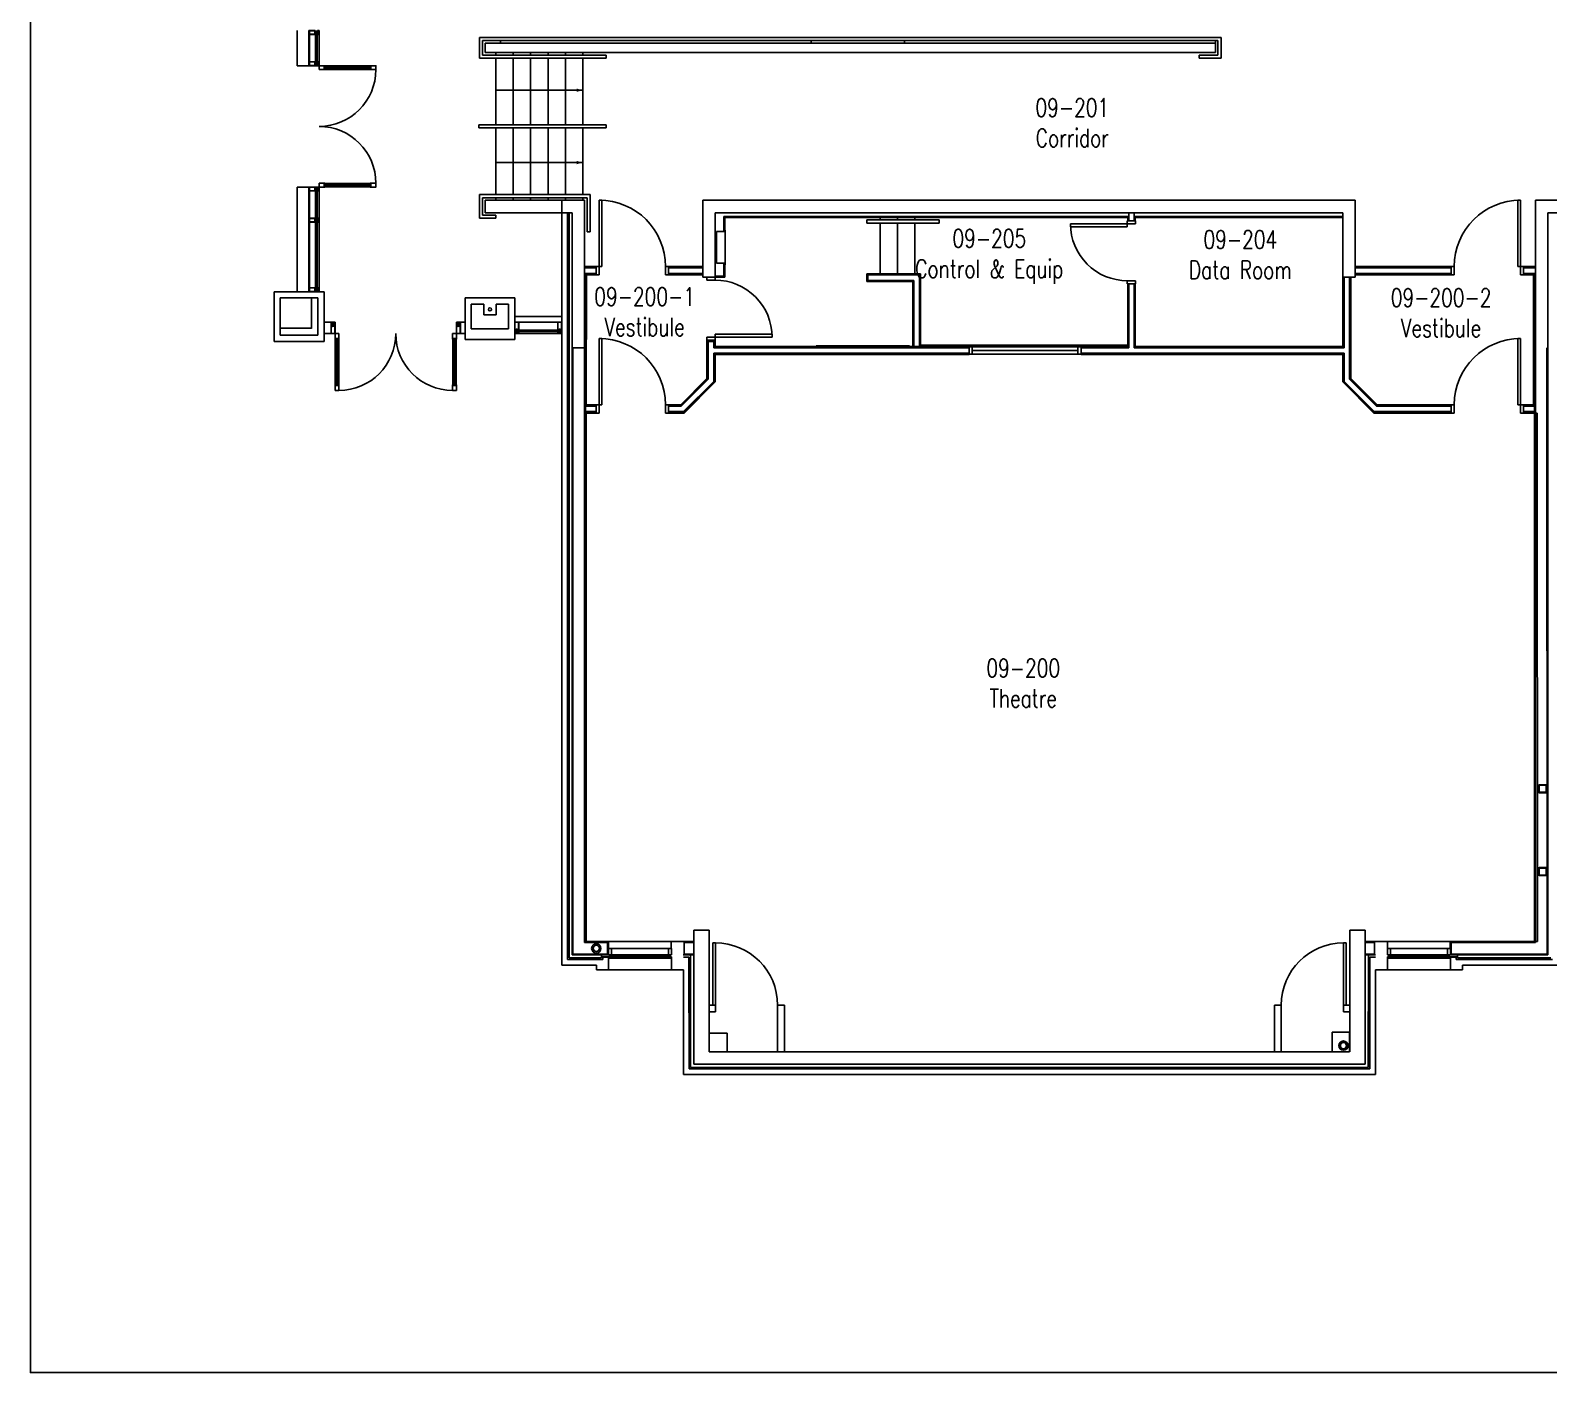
# Model space of a CAD drawing. Extents: x 11182 to 734459, y -1391328 to 152085.
# Drawn here: x 185465 to 209883, y -964525 to -942937 of the extents above; entities that cross this region are included whole.
import ezdxf
from ezdxf.enums import TextEntityAlignment as Align

# ---------------------------------------------------------------- set-up
doc = ezdxf.new("R2010")
doc.units = 0
doc.header["$LTSCALE"] = 500
doc.header["$MEASUREMENT"] = 0
doc.layers.get('0').update_dxf_attribs({"linetype": 'CONTINUOUS'})
doc.layers.add('0_Defpoints', color=106, linetype='CONTINUOUS', plot=False)
for name, color, linetype in [('0_room_data', 7, 'CONTINUOUS'), ('1_Wall_Exist', 251, 'CONTINUOUS'), ('3_Text', 7, 'CONTINUOUS')]:
    doc.layers.add(name, color=color, linetype=linetype)
doc.styles.add('1_200', font='simplex.shx', dxfattribs={"width": 0.75, "height": 460})

# ---------------------------------------------------------------- blocks, each defined once
blk = doc.blocks.new('room_data')
at = {"layer": '3_Text', "style": '1_200', "width": 0.75}
for tag, p in [('ROOMNUM', (0, 0)), ('ROOMUSE', (0, -575))]:
    blk.add_attdef(tag, text='', height=345, dxfattribs=at).set_placement(p, align=Align.MIDDLE_CENTER)
blk = doc.blocks.new('2-door')
for p, q in [((805, 974), (109, 974)), ((109, 953), (805, 953)), ((109, 946), (805, 946)), ((109, 944), (805, 944)), ((109, 937), (805, 937)), ((109, 916), (805, 916)), ((109, -916), (805, -916)), ((109, -937), (805, -937)), ((109, -944), (805, -944)), ((109, -946), (805, -946)), ((109, -953), (805, -953)), ((805, -974), (109, -974))]:
    blk.add_line(p, q)
for points in [[(0, 914), (91, 914), (91, 976), (0, 976)], [(81, 916), (109, 916), (109, 974), (81, 974)], [(96, 937), (109, 937), (109, 953), (96, 953)], [(805, 916), (833, 916), (833, 974), (805, 974)], [(818, 937), (805, 937), (805, 953), (818, 953)], [(823, 914), (914, 914), (914, 976), (823, 976)], [(0, -914), (91, -914), (91, -976), (0, -976)], [(81, -916), (109, -916), (109, -974), (81, -974)], [(96, -937), (109, -937), (109, -953), (96, -953)], [(805, -916), (833, -916), (833, -974), (805, -974)], [(818, -937), (805, -937), (805, -953), (818, -953)], [(823, -914), (914, -914), (914, -976), (823, -976)]]:
    blk.add_lwpolyline(points, close=True)
for centre, start, end in [((0, 914), 270, 0), ((0, -914), 0, 90)]:
    blk.add_arc(centre, 914, start, end)
blk = doc.blocks.new('4-CURTAIN-WALL')
for p, q in [((1.25, 0), (-1.25, 0)), ((-1.25, 0), (-1.25, -4)), ((-1.25, -4), (-1.13, -4)), ((-1.13, -5.5), (-1.25, -5.5)), ((-1.25, -5.5), (-1.25, -5.74)), ((-1.11, -5.74), (-1.25, -5.74)), ((-1.25, -6.5), (-1.25, -5.75)), ((-1.1, -5.75), (-1.25, -5.75)), ((1.25, -6.5), (-1.25, -6.5)), ((-1.16, -3.91), (-1.16, -3.85)), ((-1.16, -3.85), (-0.98, -3.85)), ((-1.13, -3.98), (-1.16, -3.91)), ((-1.16, -5.59), (-1.13, -5.52)), ((-1.16, -5.65), (-1.16, -5.59)), ((-0.98, -5.65), (-1.16, -5.65)), ((-1.13, -4), (-1.13, -3.98)), ((-1.13, -5.52), (-1.13, -5.5)), ((1.13, -0.12), (-1.12, -0.12)), ((-1.12, -0.12), (-1.12, -3.75)), ((-1.12, -3.75), (-0.9, -3.75)), ((-1.12, -5.83), (-1.1, -5.83)), ((-1.12, -5.83), (-1.12, -6.37)), ((1.13, -6.37), (-1.12, -6.37)), ((-0.97, -6.05), (-1.09, -5.83)), ((-0.98, -3.91), (-1.01, -3.98)), ((-1.01, -3.98), (-1.01, -4)), ((-1.01, -4), (-0.25, -4)), ((1.01, -5.5), (-1.01, -5.5)), ((-1.01, -5.5), (-1.01, -5.52)), ((-1.01, -5.52), (-0.98, -5.59)), ((-0.98, -3.85), (-0.98, -3.91)), ((-0.98, -5.59), (-0.98, -5.65)), ((-0.88, -5.74), (-0.98, -5.74)), ((-0.98, -5.74), (-0.98, -5.87)), ((-0.98, -5.87), (-0.9, -6.01)), ((-0.9, -6.01), (-0.97, -6.05)), ((-0.9, -3.75), (-0.9, -3.88)), ((-0.9, -3.88), (-0.31, -3.88)), ((-0.88, -5.74), (-0.88, -5.6)), ((-0.88, -5.6), (-0.32, -5.6)), ((-0.75, -5.24), (-0.75, -4.26)), ((-0.32, -5.6), (-0.3, -5.62)), ((-0.31, -3.88), (-0.31, -3.75)), ((-0.31, -3.75), (-0.23, -3.75)), ((-0.25, -4.08), (-0.31, -4.08)), ((-0.31, -4.08), (-0.31, -5.25)), ((-0.31, -5.25), (-0.1, -5.25)), ((-0.3, -5.62), (0.3, -5.62)), ((-0.25, -4), (-0.25, -4.08)), ((-0.25, -5.62), (0.25, -5.62)), ((-0.25, -5.66), (-0.25, -5.62)), ((0.25, -5.66), (-0.25, -5.66)), ((-0.23, -3.75), (-0.23, -3.81)), ((-0.23, -3.81), (0.23, -3.81)), ((-0.2, -5.66), (-0.2, -5.84)), ((-0.2, -5.84), (0.2, -5.84)), ((-0.1, -4.82), (-0.03, -4.57)), ((-0.1, -5.25), (-0.1, -4.82)), ((-0.1, -5.84), (-0.1, -5.66)), ((-0.03, -4.57), (0.03, -4.57)), ((0.03, -4.57), (0.1, -4.82)), ((0.1, -4.82), (0.1, -5.25)), ((0.1, -5.25), (0.31, -5.25)), ((0.1, -5.84), (0.1, -5.66)), ((0.2, -5.84), (0.2, -5.66)), ((0.23, -3.81), (0.23, -3.75)), ((0.23, -3.75), (0.31, -3.75)), ((0.25, -4.08), (0.25, -4)), ((0.25, -4), (1.01, -4)), ((0.31, -4.08), (0.25, -4.08)), ((0.25, -5.62), (0.25, -5.66)), ((0.3, -5.62), (0.32, -5.6)), ((0.31, -3.75), (0.31, -3.88)), ((0.31, -3.88), (0.9, -3.88)), ((0.31, -5.25), (0.31, -4.08)), ((0.32, -5.6), (0.88, -5.6)), ((0.75, -5.24), (0.75, -4.26)), ((0.88, -5.6), (0.88, -5.74)), ((0.88, -5.74), (0.98, -5.74)), ((0.9, -3.88), (0.9, -3.75)), ((0.9, -3.75), (1.13, -3.75)), ((0.98, -5.87), (0.9, -6.01)), ((0.9, -6.01), (0.97, -6.05)), ((0.97, -6.05), (1.09, -5.83)), ((0.98, -3.91), (0.98, -3.85)), ((0.98, -3.85), (1.16, -3.85)), ((1.01, -3.98), (0.98, -3.91)), ((0.98, -5.59), (1.01, -5.52)), ((0.98, -5.65), (0.98, -5.59)), ((1.16, -5.65), (0.98, -5.65)), ((0.98, -5.74), (0.98, -5.87)), ((1.01, -4), (1.01, -3.98)), ((1.01, -5.52), (1.01, -5.5)), ((1.1, -5.75), (1.25, -5.75)), ((1.13, -5.83), (1.1, -5.83)), ((1.11, -5.74), (1.25, -5.74)), ((1.13, -3.75), (1.13, -0.12)), ((1.16, -3.91), (1.13, -3.98)), ((1.13, -3.98), (1.13, -4)), ((1.13, -4), (1.25, -4)), ((1.25, -5.5), (1.13, -5.5)), ((1.13, -5.5), (1.13, -5.52)), ((1.13, -5.52), (1.16, -5.59)), ((1.13, -5.83), (1.13, -6.37)), ((1.16, -3.85), (1.16, -3.91)), ((1.16, -5.59), (1.16, -5.65)), ((1.25, -4), (1.25, 0)), ((1.25, -5.74), (1.25, -5.5)), ((1.25, -5.75), (1.25, -6.5))]:
    blk.add_line(p, q)
for points in [[(-0.31, -5.5), (-0.31, -5.25), (0.31, -5.25), (0.31, -5.5)], [(-0.13, -4.07), (-0.13, -4), (0.13, -4), (0.13, -4.07), (0.19, -4.18), (0.19, -4.45), (0, -4.42), (-0.19, -4.45), (-0.19, -4.18)]]:
    blk.add_lwpolyline(points, close=True)
for centre, radius, start, end in [((-1.11, -5.79), 0.05, 288.66292, 90), ((-1.1, -5.79), 0.04, 270, 90), ((1.11, -5.79), 0.05, 90, 251.33708), ((1.1, -5.79), 0.04, 90, 270)]:
    blk.add_arc(centre, radius, start, end)

msp = doc.modelspace()

# ---------------------------------------------------------------- linework, layer by layer
at = {"layer": '0_Defpoints'}
msp.add_lwpolyline([(185465, -910295), (270490, -910295), (270490, -964525), (185465, -964525)], close=True, dxfattribs=at)
at = {"layer": '1_Wall_Exist'}
for p, q in [((189755, -942940), (189755, -943505)), ((189943, -943003), (189943, -943441)), ((189955, -942940), (189955, -943505)), ((190051, -942990), (190051, -943454)), ((190057, -942990), (190057, -943454)), ((190070, -942990), (190070, -943454)), ((190076, -942990), (190076, -943454)), ((190108, -943003), (190108, -943441)), ((204615, -943052), (192689, -943052)), ((192689, -943052), (192689, -943384)), ((192739, -943334), (192739, -943102)), ((192739, -943102), (204565, -943102)), ((192779, -943142), (204524, -943142)), ((192779, -943294), (192779, -943142)), ((193024, -943102), (193024, -943142)), ((198024, -943102), (198024, -943142)), ((199524, -943102), (199524, -943142)), ((204524, -943102), (204524, -943294)), ((204565, -943102), (204565, -943334)), ((204615, -943384), (204615, -943052)), ((192689, -943384), (194724, -943384)), ((194724, -943334), (192739, -943334)), ((204524, -943294), (192779, -943294)), ((192952, -943343), (192952, -943294)), ((192952, -944455), (192952, -943393)), ((193231, -943343), (193231, -943294)), ((193231, -944455), (193231, -943393)), ((193511, -943294), (193511, -943343)), ((193511, -943393), (193511, -944455)), ((193790, -943294), (193790, -943343)), ((193790, -943393), (193790, -944455)), ((194070, -943294), (194070, -943343)), ((194070, -943393), (194070, -944455)), ((194349, -943294), (194349, -943343)), ((194349, -943393), (194349, -944455)), ((194724, -943384), (194724, -943334)), ((204565, -943334), (204265, -943334)), ((204265, -943334), (204265, -943384)), ((204265, -943384), (204615, -943384)), ((190108, -943505), (189755, -943505)), ((192952, -943899), (194349, -943899)), ((192678, -944456), (194724, -944456)), ((192678, -944506), (192678, -944456)), ((194724, -944456), (194724, -944506)), ((194724, -944506), (192678, -944506)), ((192952, -944506), (192952, -945579)), ((193231, -944506), (193231, -945579)), ((193511, -945579), (193511, -944506)), ((193790, -945579), (193790, -944506)), ((194070, -945579), (194070, -944506)), ((194349, -945579), (194349, -944506)), ((192952, -945063), (194349, -945063)), ((190108, -945457), (189755, -945457)), ((189755, -945457), (189755, -947140)), ((189943, -945520), (189943, -945958)), ((189955, -945457), (189955, -947140)), ((190051, -945507), (190051, -945971)), ((190057, -945507), (190057, -945971)), ((190070, -945507), (190070, -945971)), ((190076, -945507), (190076, -945971)), ((190108, -945520), (190108, -945958)), ((194468, -945579), (192689, -945579)), ((192689, -945579), (192689, -945959)), ((194418, -945629), (192739, -945629)), ((192739, -945629), (192739, -945909)), ((192779, -945669), (194013, -945669)), ((192779, -945669), (192779, -945869)), ((192952, -945669), (192952, -945629)), ((193231, -945669), (193231, -945629)), ((193511, -945629), (193511, -945669)), ((193790, -945629), (193790, -945669)), ((194013, -945669), (194378, -945669)), ((194013, -957970), (194013, -945669)), ((194070, -945629), (194070, -945669)), ((194349, -945629), (194349, -945669)), ((194378, -957608), (194378, -945669)), ((194418, -946179), (194418, -945629)), ((194468, -946179), (194468, -945579)), ((194613, -945668), (194613, -946867)), ((194658, -945668), (194613, -945668)), ((194658, -946734), (194658, -945668)), ((196279, -945669), (206771, -945669)), ((196279, -946905), (196279, -945669)), ((196279, -945669), (206771, -945669)), ((206771, -945669), (206771, -946905)), ((209386, -946734), (209386, -945668)), ((209386, -945668), (209431, -945668)), ((209431, -945668), (209431, -946867)), ((209870, -945669), (209670, -945669)), ((209670, -945669), (210035, -945669)), ((209670, -948044), (209670, -945669)), ((192739, -945909), (192952, -945909)), ((194178, -945869), (192779, -945869)), ((192952, -945959), (192952, -945909)), ((194103, -957880), (194103, -945869)), ((194128, -957855), (194128, -945869)), ((194178, -957805), (194178, -945869)), ((206571, -945869), (196479, -945869)), ((196479, -946905), (196479, -945869)), ((203129, -945933), (196619, -945933)), ((196619, -946173), (196619, -945933)), ((203129, -945999), (203129, -945869)), ((203219, -945869), (203219, -945999)), ((206571, -945933), (203219, -945933)), ((206571, -945869), (206571, -948019)), ((209869, -945869), (209869, -948044)), ((209869, -945869), (210035, -945869)), ((189943, -947076), (189943, -946022)), ((190051, -947089), (190051, -946009)), ((190057, -947089), (190057, -946009)), ((190070, -947089), (190070, -946009)), ((190076, -947089), (190076, -946009)), ((190108, -947076), (190108, -946022)), ((192689, -945959), (192952, -945959)), ((196635, -946173), (196499, -946173)), ((196499, -946173), (196499, -946681)), ((203113, -945949), (196635, -945949)), ((196635, -946173), (196635, -945949)), ((196638, -946148), (196635, -946148)), ((196638, -946707), (196638, -946148)), ((200080, -945985), (198920, -945985)), ((198920, -945985), (198920, -946035)), ((200080, -946035), (198920, -946035)), ((199132, -945985), (199132, -945952)), ((199132, -946852), (199132, -946035)), ((199412, -945985), (199412, -945952)), ((199412, -946852), (199412, -946035)), ((199692, -945985), (199692, -945952)), ((199692, -946852), (199692, -946035)), ((200080, -945985), (200080, -946035)), ((202193, -946094), (202193, -946049)), ((202193, -946049), (203240, -946049)), ((203107, -946094), (202193, -946094)), ((203240, -945999), (203107, -945999)), ((203107, -945999), (203107, -946094)), ((203113, -945999), (203113, -945949)), ((203235, -945949), (203235, -945999)), ((206571, -945949), (203235, -945949)), ((203240, -946049), (203240, -945999)), ((194468, -946179), (194418, -946179)), ((194658, -946734), (194378, -946734)), ((194563, -946750), (194378, -946750)), ((194563, -946756), (194378, -946756)), ((194563, -946845), (194378, -946845)), ((194563, -946851), (194391, -946851)), ((194391, -957608), (194391, -946851)), ((194406, -948958), (194407, -946867)), ((194613, -946867), (194407, -946867)), ((194563, -946734), (194563, -946867)), ((195679, -946734), (196279, -946734)), ((195679, -946867), (195679, -946734)), ((196279, -946867), (195679, -946867)), ((195729, -946734), (195729, -946867)), ((196279, -946750), (195729, -946750)), ((196279, -946756), (195729, -946756)), ((196279, -946845), (195729, -946845)), ((196279, -946851), (195729, -946851)), ((196635, -946905), (196279, -946905)), ((196345, -946905), (196345, -946955)), ((196478, -946889), (196619, -946889)), ((196478, -946955), (196478, -946905)), ((196499, -946681), (196635, -946681)), ((196619, -946889), (196619, -946681)), ((196635, -946905), (196635, -946681)), ((196635, -946707), (196638, -946707)), ((199780, -946852), (198920, -946852)), ((198920, -946974), (198920, -946852)), ((199764, -946868), (198936, -946868)), ((198936, -946958), (198936, -946868)), ((199764, -948019), (199764, -946868)), ((199780, -948019), (199780, -946852)), ((206771, -946905), (206571, -946905)), ((206587, -946905), (206587, -948035)), ((206593, -946905), (206593, -948041)), ((206682, -946905), (206682, -948546)), ((206688, -946905), (206688, -948544)), ((206704, -946905), (206704, -948537)), ((206771, -946734), (208315, -946734)), ((206771, -946750), (208315, -946750)), ((206771, -946756), (208315, -946756)), ((206771, -946845), (208315, -946845)), ((206771, -946851), (208315, -946851)), ((206771, -946867), (208315, -946867)), ((208315, -946734), (208315, -946867)), ((208365, -946734), (208315, -946734)), ((208315, -946867), (208365, -946867)), ((208365, -946867), (208365, -946734)), ((209670, -946734), (209386, -946734)), ((209431, -946867), (209640, -946867)), ((209481, -946734), (209481, -946867)), ((209481, -946750), (209670, -946750)), ((209481, -946756), (209670, -946756)), ((209481, -946845), (209670, -946845)), ((209481, -946851), (209656, -946851)), ((209641, -948958), (209640, -946867)), ((209657, -957608), (209656, -946851)), ((189388, -947140), (189388, -947940)), ((190188, -947140), (189388, -947140)), ((189388, -947509), (189388, -947140)), ((189388, -947140), (189755, -947140)), ((190188, -947940), (190188, -947140)), ((196345, -946955), (196478, -946955)), ((199658, -946974), (198920, -946974)), ((199674, -946958), (198936, -946958)), ((199658, -948019), (199658, -946974)), ((199674, -948019), (199674, -946958)), ((203107, -946963), (203107, -947013)), ((203240, -946963), (203107, -946963)), ((203107, -947013), (203240, -947013)), ((203113, -947013), (203113, -948019)), ((203129, -948041), (203129, -947013)), ((203219, -947013), (203219, -948041)), ((203235, -947013), (203235, -948019)), ((203240, -947013), (203240, -946963)), ((189483, -947240), (189483, -947729)), ((189987, -947240), (189483, -947240)), ((189987, -947732), (189987, -947240)), ((189993, -947240), (190088, -947240)), ((190088, -947840), (190088, -947240)), ((192456, -947910), (192456, -947238)), ((192456, -947238), (193256, -947238)), ((192756, -947338), (192556, -947338)), ((192556, -947338), (192556, -947738)), ((192756, -947338), (192756, -947513)), ((193156, -947338), (192956, -947338)), ((192956, -947338), (192956, -947513)), ((193156, -947738), (193156, -947338)), ((193256, -947238), (193256, -947910)), ((190305, -947645), (190305, -947631)), ((190362, -947631), (190305, -947631)), ((190309, -947639), (190306, -947645)), ((190311, -947640), (190309, -947639)), ((190309, -947644), (190311, -947640)), ((190356, -947640), (190358, -947639)), ((190358, -947644), (190356, -947640)), ((190358, -947639), (190361, -947645)), ((190362, -947645), (190362, -947631)), ((190365, -947904), (190365, -947628)), ((192317, -947628), (192456, -947628)), ((192317, -947904), (192317, -947628)), ((192320, -947631), (192378, -947631)), ((192320, -947645), (192320, -947631)), ((192324, -947639), (192321, -947645)), ((192326, -947640), (192324, -947639)), ((192324, -947644), (192326, -947640)), ((192372, -947640), (192374, -947639)), ((192374, -947644), (192372, -947640)), ((192374, -947639), (192377, -947645)), ((192378, -947645), (192378, -947631)), ((192756, -947513), (192956, -947513)), ((194013, -947538), (193256, -947538)), ((194013, -947628), (193256, -947628)), ((193259, -947743), (193259, -947631)), ((193259, -947631), (193316, -947631)), ((193316, -947631), (193316, -947743)), ((193319, -947628), (193319, -947750)), ((193947, -947750), (193947, -947628)), ((193950, -947743), (193950, -947631)), ((193950, -947631), (194007, -947631)), ((194007, -947631), (194007, -947743)), ((194010, -947628), (194010, -947750)), ((189483, -947840), (189483, -947729)), ((189483, -947729), (189987, -947729)), ((189483, -947840), (190088, -947840)), ((190306, -947647), (190302, -947647)), ((190306, -947647), (190302, -947647)), ((190305, -947653), (190302, -947653)), ((190302, -947691), (190305, -947691)), ((190304, -947650), (190304, -947651)), ((190309, -947650), (190304, -947650)), ((190304, -947651), (190305, -947653)), ((190305, -947692), (190304, -947694)), ((190304, -947694), (190304, -947695)), ((190304, -947695), (190309, -947695)), ((190305, -947645), (190306, -947645)), ((190305, -947653), (190305, -947653)), ((190305, -947691), (190305, -947692)), ((190305, -947810), (190305, -947698)), ((190305, -947698), (190311, -947698)), ((190362, -947810), (190305, -947810)), ((190308, -947653), (190309, -947651)), ((190308, -947653), (190308, -947653)), ((190359, -947653), (190308, -947653)), ((190308, -947691), (190327, -947691)), ((190308, -947692), (190308, -947691)), ((190309, -947694), (190308, -947692)), ((190309, -947647), (190309, -947644)), ((190311, -947647), (190309, -947647)), ((190309, -947651), (190309, -947650)), ((190309, -947695), (190309, -947694)), ((190311, -947647), (190311, -947651)), ((190311, -947651), (190325, -947651)), ((190311, -947698), (190311, -947695)), ((190311, -947695), (190326, -947695)), ((190315, -947660), (190315, -947685)), ((190325, -947651), (190326, -947650)), ((190326, -947650), (190341, -947650)), ((190326, -947690), (190326, -947653)), ((190326, -947660), (190342, -947660)), ((190327, -947690), (190326, -947690)), ((190326, -947695), (190326, -947698)), ((190326, -947698), (190328, -947698)), ((190340, -947649), (190327, -947649)), ((190327, -947649), (190327, -947650)), ((190327, -947691), (190327, -947690)), ((190328, -947649), (190328, -947645)), ((190328, -947645), (190339, -947645)), ((190328, -947698), (190328, -947696)), ((190328, -947696), (190340, -947696)), ((190334, -947681), (190329, -947680)), ((190329, -947680), (190329, -947687)), ((190329, -947687), (190330, -947690)), ((190330, -947690), (190330, -947691)), ((190330, -947691), (190337, -947691)), ((190331, -947645), (190331, -947649)), ((190331, -947660), (190331, -947671)), ((190331, -947671), (190333, -947677)), ((190333, -947677), (190334, -947677)), ((190334, -947677), (190336, -947671)), ((190338, -947680), (190334, -947681)), ((190336, -947645), (190336, -947649)), ((190336, -947671), (190336, -947660)), ((190337, -947690), (190338, -947687)), ((190337, -947691), (190337, -947690)), ((190338, -947687), (190338, -947680)), ((190339, -947645), (190339, -947649)), ((190340, -947650), (190340, -947649)), ((190340, -947690), (190340, -947691)), ((190342, -947690), (190340, -947690)), ((190340, -947691), (190359, -947691)), ((190340, -947696), (190340, -947698)), ((190340, -947698), (190342, -947698)), ((190341, -947650), (190342, -947651)), ((190342, -947651), (190356, -947651)), ((190342, -947653), (190342, -947690)), ((190342, -947695), (190356, -947695)), ((190342, -947698), (190342, -947695)), ((190356, -947647), (190358, -947647)), ((190356, -947651), (190356, -947647)), ((190356, -947695), (190356, -947698)), ((190356, -947698), (190362, -947698)), ((190358, -947647), (190358, -947644)), ((190358, -947650), (190358, -947651)), ((190363, -947650), (190358, -947650)), ((190358, -947651), (190359, -947653)), ((190359, -947692), (190358, -947694)), ((190358, -947694), (190358, -947695)), ((190358, -947695), (190363, -947695)), ((190359, -947653), (190359, -947653)), ((190359, -947691), (190359, -947692)), ((190362, -947645), (190361, -947645)), ((190361, -947647), (190365, -947647)), ((190362, -947647), (190365, -947647)), ((190362, -947653), (190363, -947651)), ((190362, -947653), (190362, -947653)), ((190365, -947653), (190362, -947653)), ((190362, -947691), (190365, -947691)), ((190362, -947692), (190362, -947691)), ((190363, -947694), (190362, -947692)), ((190362, -947698), (190362, -947810)), ((190363, -947651), (190363, -947650)), ((190363, -947695), (190363, -947694)), ((190427, -947813), (190427, -947904)), ((192255, -947813), (192255, -947904)), ((192456, -947813), (192255, -947813)), ((192321, -947647), (192317, -947647)), ((192321, -947647), (192317, -947647)), ((192317, -947653), (192320, -947653)), ((192320, -947691), (192317, -947691)), ((192319, -947650), (192324, -947650)), ((192319, -947651), (192319, -947650)), ((192320, -947653), (192319, -947651)), ((192319, -947694), (192320, -947692)), ((192319, -947695), (192319, -947694)), ((192324, -947695), (192319, -947695)), ((192320, -947645), (192321, -947645)), ((192320, -947653), (192320, -947653)), ((192320, -947692), (192320, -947691)), ((192326, -947698), (192320, -947698)), ((192320, -947698), (192320, -947810)), ((192320, -947810), (192378, -947810)), ((192324, -947651), (192323, -947653)), ((192323, -947653), (192323, -947653)), ((192323, -947653), (192375, -947653)), ((192343, -947691), (192323, -947691)), ((192323, -947691), (192323, -947692)), ((192323, -947692), (192324, -947694)), ((192323, -947692), (192324, -947694)), ((192324, -947647), (192324, -947644)), ((192327, -947647), (192324, -947647)), ((192324, -947650), (192324, -947651)), ((192324, -947694), (192324, -947695)), ((192341, -947695), (192326, -947695)), ((192326, -947695), (192326, -947698)), ((192327, -947651), (192327, -947647)), ((192341, -947651), (192327, -947651)), ((192341, -947650), (192341, -947651)), ((192341, -947650), (192341, -947651)), ((192357, -947650), (192341, -947650)), ((192341, -947653), (192341, -947690)), ((192357, -947660), (192341, -947660)), ((192341, -947690), (192343, -947690)), ((192341, -947698), (192341, -947695)), ((192343, -947698), (192341, -947698)), ((192343, -947650), (192343, -947649)), ((192343, -947649), (192355, -947649)), ((192343, -947690), (192343, -947691)), ((192355, -947696), (192343, -947696)), ((192343, -947696), (192343, -947698)), ((192354, -947645), (192344, -947645)), ((192344, -947645), (192344, -947649)), ((192344, -947680), (192349, -947681)), ((192344, -947687), (192344, -947680)), ((192346, -947690), (192344, -947687)), ((192346, -947645), (192346, -947649)), ((192346, -947671), (192346, -947660)), ((192348, -947677), (192346, -947671)), ((192346, -947691), (192346, -947690)), ((192352, -947691), (192346, -947691)), ((192350, -947677), (192348, -947677)), ((192349, -947681), (192354, -947680)), ((192352, -947671), (192350, -947677)), ((192352, -947645), (192352, -947649)), ((192352, -947660), (192352, -947671)), ((192354, -947687), (192352, -947690)), ((192352, -947690), (192352, -947691)), ((192354, -947649), (192354, -947645)), ((192354, -947680), (192354, -947687)), ((192355, -947649), (192355, -947650)), ((192355, -947691), (192355, -947690)), ((192355, -947690), (192357, -947690)), ((192375, -947691), (192355, -947691)), ((192355, -947698), (192355, -947696)), ((192357, -947698), (192355, -947698)), ((192357, -947651), (192357, -947650)), ((192357, -947651), (192357, -947650)), ((192371, -947651), (192357, -947651)), ((192357, -947690), (192357, -947653)), ((192357, -947695), (192357, -947698)), ((192372, -947695), (192357, -947695)), ((192368, -947660), (192368, -947685)), ((192371, -947647), (192374, -947647)), ((192371, -947647), (192371, -947651)), ((192372, -947698), (192372, -947695)), ((192378, -947698), (192372, -947698)), ((192374, -947647), (192374, -947644)), ((192374, -947650), (192379, -947650)), ((192374, -947651), (192374, -947650)), ((192375, -947653), (192374, -947651)), ((192374, -947694), (192375, -947692)), ((192374, -947694), (192375, -947692)), ((192374, -947695), (192374, -947694)), ((192379, -947695), (192374, -947695)), ((192375, -947653), (192375, -947653)), ((192375, -947692), (192375, -947691)), ((192378, -947645), (192377, -947645)), ((192377, -947647), (192381, -947647)), ((192377, -947647), (192381, -947647)), ((192379, -947651), (192378, -947653)), ((192378, -947653), (192381, -947653)), ((192378, -947653), (192378, -947653)), ((192378, -947691), (192378, -947692)), ((192381, -947691), (192378, -947691)), ((192378, -947692), (192379, -947694)), ((192378, -947692), (192379, -947694)), ((192378, -947810), (192378, -947698)), ((192379, -947650), (192379, -947651)), ((192379, -947694), (192379, -947695)), ((192556, -947738), (193156, -947738)), ((193259, -947750), (193256, -947750)), ((193256, -947788), (193259, -947788)), ((193259, -947794), (193256, -947794)), ((193260, -947794), (193256, -947794)), ((194013, -947813), (193256, -947813)), ((193258, -947746), (193258, -947747)), ((193263, -947746), (193258, -947746)), ((193258, -947747), (193259, -947749)), ((193259, -947788), (193258, -947790)), ((193258, -947790), (193258, -947792)), ((193258, -947792), (193263, -947792)), ((193265, -947743), (193259, -947743)), ((193259, -947749), (193259, -947750)), ((193259, -947788), (193259, -947788)), ((193259, -947796), (193259, -947810)), ((193259, -947796), (193260, -947796)), ((193259, -947810), (193316, -947810)), ((193263, -947802), (193260, -947796)), ((193262, -947749), (193263, -947747)), ((193262, -947750), (193262, -947749)), ((193281, -947750), (193262, -947750)), ((193262, -947788), (193313, -947788)), ((193262, -947788), (193262, -947788)), ((193263, -947790), (193262, -947788)), ((193263, -947747), (193263, -947746)), ((193263, -947792), (193263, -947790)), ((193263, -947794), (193263, -947797)), ((193265, -947794), (193263, -947794)), ((193263, -947797), (193265, -947801)), ((193265, -947801), (193263, -947802)), ((193265, -947746), (193265, -947743)), ((193280, -947746), (193265, -947746)), ((193265, -947790), (193265, -947794)), ((193279, -947790), (193265, -947790)), ((193280, -947791), (193279, -947790)), ((193280, -947743), (193280, -947746)), ((193282, -947743), (193280, -947743)), ((193280, -947752), (193281, -947752)), ((193280, -947752), (193280, -947788)), ((193295, -947781), (193280, -947781)), ((193295, -947791), (193280, -947791)), ((193281, -947752), (193281, -947750)), ((193281, -947791), (193281, -947792)), ((193281, -947792), (193294, -947792)), ((193282, -947745), (193282, -947743)), ((193293, -947745), (193282, -947745)), ((193282, -947796), (193282, -947792)), ((193293, -947796), (193282, -947796)), ((193284, -947751), (193283, -947754)), ((193283, -947754), (193283, -947761)), ((193283, -947761), (193287, -947760)), ((193291, -947750), (193284, -947750)), ((193284, -947750), (193284, -947751)), ((193287, -947764), (193285, -947770)), ((193285, -947770), (193285, -947781)), ((193285, -947796), (193285, -947792)), ((193287, -947760), (193292, -947761)), ((193288, -947764), (193287, -947764)), ((193290, -947770), (193288, -947764)), ((193290, -947781), (193290, -947770)), ((193290, -947796), (193290, -947792)), ((193291, -947751), (193291, -947750)), ((193292, -947754), (193291, -947751)), ((193292, -947761), (193292, -947754)), ((193293, -947743), (193293, -947745)), ((193295, -947743), (193293, -947743)), ((193293, -947792), (193293, -947796)), ((193294, -947750), (193294, -947752)), ((193313, -947750), (193294, -947750)), ((193294, -947752), (193295, -947752)), ((193294, -947792), (193294, -947791)), ((193295, -947746), (193295, -947743)), ((193310, -947746), (193295, -947746)), ((193295, -947788), (193295, -947752)), ((193296, -947790), (193295, -947791)), ((193310, -947790), (193296, -947790)), ((193959, -947756), (193307, -947756)), ((193307, -947781), (193307, -947756)), ((193959, -947762), (193307, -947762)), ((193959, -947775), (193307, -947775)), ((193959, -947781), (193307, -947781)), ((193310, -947743), (193310, -947746)), ((193316, -947743), (193310, -947743)), ((193310, -947794), (193310, -947790)), ((193310, -947794), (193312, -947794)), ((193312, -947797), (193310, -947801)), ((193310, -947801), (193312, -947802)), ((193312, -947746), (193312, -947747)), ((193317, -947746), (193312, -947746)), ((193312, -947747), (193313, -947749)), ((193313, -947788), (193312, -947790)), ((193312, -947790), (193312, -947792)), ((193312, -947792), (193317, -947792)), ((193312, -947794), (193312, -947797)), ((193312, -947802), (193315, -947796)), ((193313, -947749), (193313, -947750)), ((193313, -947788), (193313, -947788)), ((193315, -947794), (193319, -947794)), ((193316, -947796), (193315, -947796)), ((193316, -947749), (193317, -947747)), ((193316, -947750), (193316, -947749)), ((193319, -947750), (193316, -947750)), ((193316, -947788), (193319, -947788)), ((193316, -947788), (193316, -947788)), ((193317, -947790), (193316, -947788)), ((193316, -947794), (193319, -947794)), ((193316, -947796), (193316, -947810)), ((193317, -947747), (193317, -947746)), ((193317, -947792), (193317, -947790)), ((193319, -947788), (193319, -947794)), ((193319, -947813), (193319, -947794)), ((193950, -947750), (193947, -947750)), ((193947, -947788), (193950, -947788)), ((193947, -947794), (193947, -947788)), ((193950, -947794), (193947, -947794)), ((193947, -947794), (193947, -947813)), ((193951, -947794), (193947, -947794)), ((193949, -947746), (193949, -947747)), ((193954, -947746), (193949, -947746)), ((193949, -947747), (193950, -947749)), ((193950, -947788), (193949, -947790)), ((193949, -947790), (193949, -947792)), ((193949, -947792), (193954, -947792)), ((193956, -947743), (193950, -947743)), ((193950, -947749), (193950, -947750)), ((193950, -947788), (193950, -947788)), ((193950, -947796), (193950, -947810)), ((193950, -947796), (193951, -947796)), ((193950, -947810), (194007, -947810)), ((193954, -947802), (193951, -947796)), ((193953, -947749), (193954, -947747)), ((193953, -947750), (193953, -947749)), ((193972, -947750), (193953, -947750)), ((193953, -947788), (194004, -947788)), ((193953, -947788), (193953, -947788)), ((193954, -947790), (193953, -947788)), ((193954, -947747), (193954, -947746)), ((193954, -947792), (193954, -947790)), ((193954, -947794), (193954, -947797)), ((193956, -947794), (193954, -947794)), ((193954, -947797), (193956, -947801)), ((193956, -947801), (193954, -947802)), ((193956, -947746), (193956, -947743)), ((193970, -947746), (193956, -947746)), ((193956, -947790), (193956, -947794)), ((193970, -947790), (193956, -947790)), ((193959, -947781), (193959, -947756)), ((193970, -947743), (193970, -947746)), ((193972, -947743), (193970, -947743)), ((193970, -947752), (193972, -947752)), ((193970, -947752), (193970, -947788)), ((193986, -947781), (193970, -947781)), ((193971, -947791), (193970, -947790)), ((193986, -947791), (193971, -947791)), ((193972, -947745), (193972, -947743)), ((193984, -947745), (193972, -947745)), ((193972, -947752), (193972, -947750)), ((193972, -947791), (193972, -947792)), ((193972, -947792), (193985, -947792)), ((193973, -947796), (193973, -947792)), ((193984, -947796), (193973, -947796)), ((193975, -947751), (193974, -947754)), ((193974, -947754), (193974, -947761)), ((193974, -947761), (193978, -947760)), ((193982, -947750), (193975, -947750)), ((193975, -947750), (193975, -947751)), ((193978, -947764), (193976, -947770)), ((193976, -947770), (193976, -947781)), ((193976, -947796), (193976, -947792)), ((193978, -947760), (193983, -947761)), ((193979, -947764), (193978, -947764)), ((193981, -947770), (193979, -947764)), ((193981, -947781), (193981, -947770)), ((193981, -947796), (193981, -947792)), ((193982, -947751), (193982, -947750)), ((193983, -947754), (193982, -947751)), ((193983, -947761), (193983, -947754)), ((193984, -947743), (193984, -947745)), ((193986, -947743), (193984, -947743)), ((193984, -947792), (193984, -947796)), ((193985, -947750), (193985, -947752)), ((194004, -947750), (193985, -947750)), ((193985, -947752), (193986, -947752)), ((193985, -947792), (193985, -947791)), ((193986, -947746), (193986, -947743)), ((194001, -947746), (193986, -947746)), ((193986, -947788), (193986, -947752)), ((193987, -947790), (193986, -947791)), ((194001, -947790), (193987, -947790)), ((194001, -947743), (194001, -947746)), ((194007, -947743), (194001, -947743)), ((194001, -947794), (194001, -947790)), ((194001, -947794), (194003, -947794)), ((194003, -947797), (194001, -947801)), ((194001, -947801), (194003, -947802)), ((194003, -947746), (194003, -947747)), ((194008, -947746), (194003, -947746)), ((194003, -947747), (194004, -947749)), ((194004, -947788), (194003, -947790)), ((194003, -947790), (194003, -947792)), ((194003, -947792), (194008, -947792)), ((194003, -947794), (194003, -947797)), ((194003, -947802), (194006, -947796)), ((194004, -947749), (194004, -947750)), ((194004, -947788), (194004, -947788)), ((194006, -947794), (194010, -947794)), ((194006, -947794), (194010, -947794)), ((194007, -947796), (194006, -947796)), ((194007, -947749), (194008, -947747)), ((194007, -947750), (194007, -947749)), ((194010, -947750), (194007, -947750)), ((194007, -947788), (194010, -947788)), ((194007, -947788), (194007, -947788)), ((194008, -947790), (194007, -947788)), ((194007, -947796), (194007, -947810)), ((194008, -947747), (194008, -947746)), ((194008, -947792), (194008, -947790)), ((194010, -947788), (194010, -947794)), ((194010, -947813), (194010, -947794)), ((196346, -947869), (196346, -948537)), ((197393, -947869), (196346, -947869)), ((196479, -948019), (196479, -947824)), ((196479, -947824), (197393, -947824)), ((197393, -947824), (197393, -947869)), ((189388, -947940), (190188, -947940)), ((190427, -947904), (190365, -947904)), ((190368, -947922), (190368, -947894)), ((190368, -947894), (190425, -947894)), ((190368, -948618), (190368, -947922)), ((190425, -947922), (190368, -947922)), ((190388, -947922), (190388, -947909)), ((190388, -947909), (190405, -947909)), ((190388, -947922), (190388, -948618)), ((190396, -947922), (190396, -948618)), ((190397, -947922), (190397, -948618)), ((190405, -948631), (190405, -947909)), ((190425, -947894), (190425, -948646)), ((192255, -947904), (192317, -947904)), ((192315, -947894), (192258, -947894)), ((192258, -947894), (192258, -948646)), ((192258, -947922), (192315, -947922)), ((192278, -948631), (192278, -947909)), ((192295, -947909), (192278, -947909)), ((192286, -947922), (192286, -948618)), ((192287, -947922), (192287, -948618)), ((192295, -947922), (192295, -947909)), ((192295, -947922), (192295, -948618)), ((192315, -947922), (192315, -947894)), ((192315, -948618), (192315, -947922)), ((193256, -947910), (192456, -947910)), ((194178, -948044), (194378, -948044)), ((194191, -957792), (194191, -948044)), ((194613, -947892), (194613, -949091)), ((194658, -947892), (194613, -947892)), ((194658, -948958), (194658, -947892)), ((196479, -947919), (196346, -947919)), ((196362, -947935), (196362, -948544)), ((196463, -947935), (196362, -947935)), ((196368, -947941), (196368, -948546)), ((196457, -947941), (196368, -947941)), ((196457, -948041), (196457, -947941)), ((196457, -948041), (200564, -948041)), ((196457, -948130), (200564, -948130)), ((196457, -948130), (196457, -948583)), ((196463, -948035), (196463, -947935)), ((196463, -948035), (200564, -948035)), ((196479, -948019), (203113, -948019)), ((198103, -948012), (199603, -948012)), ((203113, -948000), (199780, -948000)), ((200564, -948019), (200564, -948152)), ((202363, -948025), (200564, -948025)), ((200614, -948025), (200614, -948147)), ((200614, -948086), (202313, -948086)), ((202313, -948147), (202313, -948025)), ((202363, -948025), (202363, -948147)), ((202364, -948019), (202364, -948152)), ((202364, -948035), (203129, -948035)), ((202364, -948041), (203129, -948041)), ((202364, -948130), (206593, -948130)), ((203219, -948035), (206587, -948035)), ((203219, -948041), (206593, -948041)), ((203235, -948019), (206571, -948019)), ((206593, -948130), (206593, -948583)), ((209386, -948958), (209386, -947892)), ((209386, -947892), (209431, -947892)), ((209431, -947892), (209431, -949091)), ((209670, -957608), (209670, -948044)), ((209857, -957792), (209856, -948044)), ((209870, -957805), (209869, -948044)), ((196463, -948136), (200564, -948136)), ((196463, -948136), (196463, -948586)), ((196479, -948152), (196479, -948592)), ((196479, -948152), (200564, -948152)), ((202313, -948147), (200563, -948147)), ((200614, -948147), (200564, -948147)), ((202363, -948147), (202313, -948147)), ((202364, -948136), (206587, -948136)), ((202364, -948152), (206571, -948152)), ((206571, -948152), (206571, -948592)), ((206587, -948136), (206587, -948586)), ((190368, -948646), (190368, -948618)), ((190368, -948618), (190425, -948618)), ((190388, -948618), (190388, -948631)), ((192315, -948618), (192258, -948618)), ((192295, -948618), (192295, -948631)), ((192315, -948646), (192315, -948618)), ((196346, -948537), (195924, -948958)), ((196362, -948544), (195931, -948974)), ((196368, -948546), (195933, -948980)), ((196457, -948583), (195970, -949069)), ((196463, -948586), (195973, -949075)), ((196479, -948592), (195979, -949091)), ((206571, -948592), (207070, -949091)), ((206587, -948586), (207076, -949075)), ((206593, -948583), (207079, -949069)), ((206682, -948546), (207116, -948980)), ((206688, -948544), (207118, -948974)), ((206704, -948537), (207125, -948958)), ((190365, -948727), (190365, -948636)), ((190365, -948636), (190427, -948636)), ((190427, -948727), (190365, -948727)), ((190425, -948646), (190368, -948646)), ((190388, -948631), (190405, -948631)), ((190427, -948636), (190427, -948727)), ((192255, -948636), (192255, -948727)), ((192317, -948636), (192255, -948636)), ((192255, -948727), (192317, -948727)), ((192258, -948646), (192315, -948646)), ((192295, -948631), (192278, -948631)), ((192317, -948727), (192317, -948636)), ((194563, -949069), (194390, -949069)), ((194563, -949075), (194390, -949075)), ((194563, -948974), (194391, -948974)), ((194563, -948980), (194391, -948980)), ((194658, -948958), (194406, -948958)), ((194406, -949091), (194406, -957592)), ((194613, -949091), (194406, -949091)), ((194563, -948958), (194563, -949091)), ((195679, -948958), (195924, -948958)), ((195679, -949091), (195679, -948958)), ((195979, -949091), (195679, -949091)), ((195729, -948958), (195729, -949091)), ((195931, -948974), (195729, -948974)), ((195933, -948980), (195729, -948980)), ((195970, -949069), (195729, -949069)), ((195973, -949075), (195729, -949075)), ((207070, -949091), (208315, -949091)), ((207076, -949075), (208315, -949075)), ((207079, -949069), (208315, -949069)), ((207116, -948980), (208315, -948980)), ((207118, -948974), (208315, -948974)), ((207125, -948958), (208315, -948958)), ((208365, -948958), (208315, -948958)), ((208315, -948958), (208315, -949091)), ((208315, -949091), (208365, -949091)), ((208365, -949091), (208365, -948958)), ((209641, -948958), (209386, -948958)), ((209431, -949091), (209700, -949091)), ((209481, -948958), (209481, -949091)), ((209481, -948974), (209657, -948974)), ((209481, -948980), (209657, -948980)), ((209481, -949069), (209657, -949069)), ((209481, -949075), (209657, -949075)), ((209701, -957592), (209700, -949091)), ((194406, -949166), (194406, -949600)), ((209724, -955188), (209724, -955083)), ((209731, -955188), (209731, -955083)), ((209735, -955072), (209839, -955072)), ((209735, -955079), (209839, -955079)), ((209839, -955191), (209735, -955191)), ((209839, -955199), (209735, -955199)), ((209843, -955083), (209843, -955188)), ((209851, -955083), (209851, -955188)), ((209724, -956518), (209724, -956413)), ((209731, -956518), (209731, -956413)), ((209735, -956402), (209839, -956402)), ((209735, -956410), (209839, -956410)), ((209843, -956413), (209843, -956518)), ((209851, -956413), (209851, -956518)), ((209839, -956522), (209735, -956522)), ((209839, -956529), (209735, -956529)), ((209701, -956760), (209701, -956698)), ((196133, -957409), (196133, -957592)), ((196382, -957409), (196133, -957409)), ((196382, -957409), (196382, -959366)), ((206683, -957409), (206932, -957409)), ((206683, -957409), (206683, -959366)), ((206932, -957409), (206932, -957592)), ((194748, -957608), (194378, -957608)), ((194764, -957592), (194406, -957592)), ((194748, -957608), (194748, -957805)), ((195773, -957592), (194764, -957592)), ((194764, -957592), (194764, -957703)), ((195773, -957592), (195773, -957703)), ((196133, -957592), (195773, -957592)), ((195982, -957608), (195982, -957792)), ((196133, -957608), (195982, -957608)), ((196133, -959566), (196133, -957592)), ((196439, -957613), (196482, -957613)), ((196439, -958613), (196439, -957613)), ((196482, -957613), (196482, -958721)), ((206583, -957613), (206583, -958721)), ((206626, -957613), (206583, -957613)), ((206626, -958613), (206626, -957613)), ((206932, -959566), (206932, -957592)), ((206932, -957592), (207292, -957592)), ((206932, -957608), (207083, -957608)), ((207083, -957608), (207083, -957792)), ((207292, -957592), (207292, -957703)), ((207292, -957592), (208301, -957592)), ((208301, -957592), (209701, -957592)), ((208301, -957592), (208301, -957703)), ((208317, -957608), (209670, -957608)), ((208317, -957608), (208317, -957805)), ((194671, -957880), (194103, -957880)), ((194649, -957855), (194128, -957855)), ((194748, -957805), (194178, -957805)), ((194748, -957792), (194191, -957792)), ((194649, -957855), (194649, -957805)), ((194649, -957805), (194811, -957805)), ((194761, -957838), (194649, -957838)), ((194649, -957855), (194649, -957855)), ((194761, -957843), (194671, -957843)), ((194671, -957880), (194671, -957843)), ((194764, -957703), (194748, -957703)), ((194811, -957703), (194761, -957703)), ((194761, -957703), (194761, -957805)), ((194761, -957857), (194761, -957838)), ((194761, -957838), (194811, -957838)), ((194761, -957970), (194761, -957843)), ((194761, -957843), (194761, -958045)), ((194811, -957857), (194761, -957857)), ((194780, -957805), (194780, -957838)), ((194793, -957838), (194793, -957805)), ((194799, -957808), (195738, -957808)), ((194799, -957814), (194799, -957808)), ((194799, -957814), (195738, -957814)), ((194799, -957827), (195737, -957827)), ((194799, -957833), (194799, -957827)), ((194799, -957834), (195738, -957834)), ((194800, -957827), (194800, -957814)), ((194811, -957703), (195726, -957703)), ((194811, -957805), (194811, -957703)), ((194811, -957838), (194811, -957857)), ((194811, -957857), (195726, -957857)), ((195726, -957805), (195726, -957703)), ((195726, -957703), (195776, -957703)), ((195776, -957805), (195726, -957805)), ((195776, -957838), (195726, -957838)), ((195726, -957838), (195726, -957857)), ((195726, -957857), (195776, -957857)), ((195737, -957827), (195737, -957814)), ((195738, -957814), (195738, -957808)), ((195738, -957834), (195738, -957827)), ((195745, -957838), (195745, -957805)), ((195757, -957805), (195757, -957838)), ((195773, -957805), (195773, -957805)), ((195775, -958045), (195776, -957848)), ((195776, -957703), (195776, -957805)), ((195776, -957857), (195776, -957838)), ((196133, -957805), (195966, -957805)), ((196057, -957843), (195967, -957843)), ((196133, -957792), (195982, -957792)), ((196058, -959641), (196057, -957843)), ((196083, -959616), (196082, -957805)), ((206932, -957792), (207083, -957792)), ((206932, -957805), (207099, -957805)), ((206982, -959616), (206983, -957805)), ((207007, -959641), (207008, -957843)), ((207008, -957843), (207098, -957843)), ((207339, -957703), (207289, -957703)), ((207289, -957703), (207289, -957805)), ((207289, -957805), (207339, -957805)), ((207289, -957857), (207289, -957838)), ((207289, -957838), (207339, -957838)), ((207291, -958045), (207289, -957848)), ((207339, -957857), (207289, -957857)), ((207292, -957805), (207292, -957805)), ((207308, -957805), (207308, -957838)), ((207320, -957838), (207320, -957805)), ((208266, -957808), (207327, -957808)), ((207327, -957814), (207327, -957808)), ((208266, -957814), (207327, -957814)), ((207327, -957834), (207327, -957827)), ((208266, -957834), (207327, -957834)), ((207328, -957827), (207328, -957814)), ((208266, -957827), (207328, -957827)), ((208254, -957703), (207339, -957703)), ((207339, -957805), (207339, -957703)), ((207339, -957838), (207339, -957857)), ((208254, -957857), (207339, -957857)), ((208254, -957805), (208254, -957703)), ((208254, -957703), (208304, -957703)), ((208304, -957805), (208254, -957805)), ((208304, -957838), (208254, -957838)), ((208254, -957838), (208254, -957857)), ((208254, -957857), (208304, -957857)), ((208265, -957827), (208265, -957814)), ((208266, -957814), (208266, -957808)), ((208266, -957833), (208266, -957827)), ((208272, -957838), (208272, -957805)), ((208416, -957805), (208285, -957805)), ((208285, -957805), (208285, -957838)), ((208301, -957703), (208317, -957703)), ((208304, -957703), (208304, -957805)), ((208304, -957838), (208416, -957838)), ((208304, -957857), (208304, -957838)), ((208304, -957843), (208394, -957843)), ((208304, -957970), (208304, -957843)), ((208304, -957843), (208304, -958045)), ((208317, -957792), (209857, -957792)), ((208317, -957805), (209870, -957805)), ((208394, -957880), (208394, -957843)), ((208394, -957880), (209945, -957880)), ((208416, -957855), (208416, -957805)), ((208416, -957855), (208416, -957855)), ((208416, -957855), (209920, -957855)), ((194013, -957970), (194568, -957970)), ((194568, -958045), (194568, -957970)), ((195967, -958045), (194568, -958045)), ((195968, -959731), (195967, -958045)), ((207097, -959731), (207098, -958045)), ((207098, -958045), (208497, -958045)), ((210035, -957970), (208497, -957970)), ((208497, -958045), (208497, -957970)), ((196382, -958314), (196382, -959366)), ((196382, -958613), (196482, -958613)), ((197483, -958613), (197483, -959366)), ((197483, -958613), (197591, -958613)), ((197591, -958613), (197591, -959366)), ((205475, -958613), (205475, -959366)), ((205583, -958613), (205475, -958613)), ((205583, -958613), (205583, -959366)), ((206683, -958613), (206583, -958613)), ((196382, -958721), (196482, -958721)), ((206683, -958721), (206583, -958721)), ((196673, -959066), (196382, -959066)), ((196673, -959366), (196673, -959066)), ((206681, -959051), (206401, -959051)), ((206401, -959051), (206401, -959366)), ((206681, -959366), (206681, -959051)), ((206508, -959258), (206516, -959258)), ((206509, -959280), (206516, -959280)), ((206514, -959236), (206516, -959236)), ((206516, -959236), (206522, -959225)), ((206522, -959247), (206516, -959236)), ((206516, -959258), (206522, -959247)), ((206522, -959269), (206516, -959258)), ((206516, -959280), (206522, -959269)), ((206522, -959290), (206516, -959280)), ((206516, -959301), (206522, -959290)), ((206522, -959225), (206521, -959223)), ((206522, -959225), (206535, -959225)), ((206522, -959247), (206535, -959247)), ((206522, -959269), (206533, -959269)), ((206522, -959290), (206535, -959290)), ((206523, -959312), (206535, -959312)), ((206535, -959225), (206541, -959215)), ((206541, -959236), (206535, -959225)), ((206536, -959249), (206535, -959247)), ((206535, -959290), (206537, -959287)), ((206541, -959301), (206535, -959290)), ((206535, -959312), (206541, -959301)), ((206541, -959323), (206535, -959312)), ((206541, -959215), (206536, -959207)), ((206539, -959327), (206541, -959323)), ((206541, -959215), (206553, -959215)), ((206541, -959236), (206542, -959236)), ((206541, -959301), (206547, -959301)), ((206541, -959323), (206553, -959323)), ((206553, -959215), (206560, -959204)), ((206558, -959223), (206553, -959215)), ((206553, -959323), (206560, -959312)), ((206560, -959334), (206553, -959323)), ((206560, -959204), (206555, -959196)), ((206560, -959312), (206558, -959310)), ((206558, -959337), (206560, -959334)), ((206560, -959204), (206572, -959204)), ((206560, -959312), (206563, -959312)), ((206560, -959334), (206572, -959334)), ((206572, -959204), (206578, -959193)), ((206578, -959215), (206572, -959204)), ((206572, -959334), (206578, -959323)), ((206576, -959341), (206572, -959334)), ((206578, -959323), (206574, -959315)), ((206578, -959193), (206577, -959191)), ((206577, -959216), (206578, -959215)), ((206578, -959193), (206591, -959193)), ((206578, -959215), (206591, -959215)), ((206578, -959323), (206591, -959323)), ((206591, -959193), (206592, -959192)), ((206597, -959204), (206591, -959193)), ((206592, -959217), (206591, -959215)), ((206591, -959323), (206596, -959314)), ((206597, -959334), (206591, -959323)), ((206593, -959340), (206597, -959334)), ((206597, -959204), (206610, -959204)), ((206597, -959334), (206610, -959334)), ((206602, -959312), (206610, -959312)), ((206610, -959204), (206613, -959198)), ((206616, -959215), (206610, -959204)), ((206610, -959312), (206614, -959305)), ((206616, -959323), (206610, -959312)), ((206610, -959334), (206616, -959323)), ((206611, -959336), (206610, -959334)), ((206616, -959215), (206628, -959215)), ((206616, -959323), (206628, -959323)), ((206618, -959301), (206628, -959301)), ((206623, -959236), (206628, -959236)), ((206628, -959215), (206632, -959209)), ((206635, -959225), (206628, -959215)), ((206628, -959236), (206635, -959225)), ((206635, -959247), (206628, -959236)), ((206628, -959301), (206635, -959290)), ((206635, -959312), (206628, -959301)), ((206628, -959323), (206635, -959312)), ((206629, -959325), (206628, -959323)), ((206635, -959290), (206630, -959282)), ((206631, -959254), (206635, -959247)), ((206635, -959269), (206632, -959265)), ((206632, -959274), (206635, -959269)), ((206635, -959225), (206646, -959225)), ((206635, -959247), (206647, -959247)), ((206635, -959269), (206647, -959269)), ((206635, -959290), (206647, -959290)), ((206635, -959312), (206642, -959312)), ((206647, -959247), (206652, -959238)), ((206653, -959258), (206647, -959247)), ((206647, -959269), (206653, -959258)), ((206653, -959280), (206647, -959269)), ((206647, -959290), (206653, -959280)), ((206651, -959297), (206647, -959290)), ((206653, -959258), (206657, -959258)), ((206653, -959280), (206656, -959280)), ((206931, -959566), (196133, -959566)), ((196382, -959366), (206681, -959366)), ((196382, -959366), (196673, -959366)), ((205218, -959366), (197670, -959366)), ((198395, -959366), (204655, -959366)), ((206608, -959366), (206292, -959366)), ((206401, -959366), (206681, -959366)), ((195968, -959731), (207097, -959731)), ((196058, -959641), (207007, -959641)), ((196083, -959616), (206982, -959616))]:
    msp.add_line(p, q, dxfattribs=at)
for points in [[(190365, -947628), (190188, -947628), (190188, -947813), (190427, -947813)], [(190302, -947813), (190302, -947628)], [(192381, -947813), (192381, -947628)]]:
    msp.add_lwpolyline(points, dxfattribs=at)
for centre, radius in [((192856, -947425), 25), ((194567, -957702), 75), ((194567, -957702), 50), ((206583, -959266), 75), ((206583, -959266), 50)]:
    msp.add_circle(centre, radius, dxfattribs=at)
for centre, radius, start, end in [((194613, -946734), 1066, 0, 90), ((209431, -946734), 1066, 90, 180), ((203107, -946049), 914, 180, 270.0076), ((196479, -947869), 914, 0, 90.0076), ((190306, -947646), 1.02, 270, 90), ((190306, -947646), 1.27, 270, 71.3371), ((190361, -947646), 1.02, 90, 270), ((190362, -947646), 1.27, 108.6629, 270), ((190427, -947813), 914, 270, 0), ((192255, -947813), 914, 180, 270), ((192321, -947646), 1.27, 270, 71.3371), ((192321, -947646), 1.02, 270, 90), ((192377, -947646), 1.27, 108.6629, 270), ((192377, -947646), 1.02, 90, 270), ((193259, -947795), 1.27, 288.6629, 90), ((193260, -947795), 1.02, 270, 90), ((193316, -947795), 1.27, 90, 251.3371), ((193315, -947795), 1.02, 90, 270), ((193950, -947795), 1.27, 288.6629, 90), ((193951, -947795), 1.02, 270, 90), ((194006, -947795), 1.27, 90, 251.3371), ((194006, -947795), 1.02, 90, 270), ((194613, -948958), 1066, 0, 90), ((209431, -948958), 1066, 90, 180), ((209735, -955083), 11.2, 90, 180), ((209735, -955188), 11.2, 180, 270), ((209735, -955083), 3.72, 90, 180), ((209735, -955188), 3.72, 180, 270), ((209839, -955083), 11.2, 0, 90), ((209839, -955083), 3.72, 0, 90), ((209839, -955188), 11.2, 270, 0), ((209839, -955188), 3.72, 270, 0), ((209735, -956413), 11.2, 90, 180), ((209735, -956413), 3.72, 90, 180), ((209839, -956413), 11.2, 0, 90), ((209839, -956413), 3.72, 0, 90), ((209735, -956518), 11.2, 180, 270), ((209735, -956518), 3.72, 180, 270), ((209839, -956518), 11.2, 270, 0), ((209839, -956518), 3.72, 270, 0), ((196482, -958613), 1000, 0, 90), ((206583, -958613), 1000, 90, 180)]:
    msp.add_arc(centre, radius, start, end, dxfattribs=at)
for points in [[(194349, -943899), (194249, -943926), (194249, -943873)], [(194349, -945063), (194249, -945090), (194249, -945036)]]:
    msp.add_solid(points, dxfattribs=at)

# ---------------------------------------------------------------- block references
at = {"layer": '0_room_data', "xscale": 0.8491958973582572, "yscale": 0.8491958973582572, "zscale": 0.8491958973582572}
for p, values in [((202222, -944179), {'ROOMNUM': '09-201', 'ROOMUSE': 'Corridor'}), ((200887, -946283), {'ROOMNUM': '09-205', 'ROOMUSE': 'Control & Equip'}), ((204925, -946300), {'ROOMNUM': '09-204', 'ROOMUSE': 'Data Room'}), ((195344, -947219), {'ROOMNUM': '09-200-1', 'ROOMUSE': 'Vestibule'}), ((208153, -947236), {'ROOMNUM': '09-200-2', 'ROOMUSE': 'Vestibule'}), ((201433, -953193), {'ROOMNUM': '09-200', 'ROOMUSE': 'Theatre'})]:
    msp.add_blockref('room_data', p, dxfattribs=at).add_auto_attribs(values)
at = {"layer": '1_Wall_Exist', "yscale": 25.40000000000146, "rotation": 90}
for p, xscale, zscale in [((189943, -942971), -25.40000000000146, 25.4), ((189943, -943473), -25.40000000000146, 25.4), ((189943, -945488), 25.40000000000146, 25.40000000000146), ((189943, -945990), 25.40000000000146, 25.40000000000146), ((189943, -947108), 25.40000000000146, 25.40000000000146)]:
    msp.add_blockref('4-CURTAIN-WALL', p, dxfattribs=dict(at, xscale=xscale, zscale=zscale))
at = {"layer": '1_Wall_Exist'}
msp.add_blockref('2-door', (190108, -944481), dxfattribs=at)

doc.saveas('drawing.dxf')
